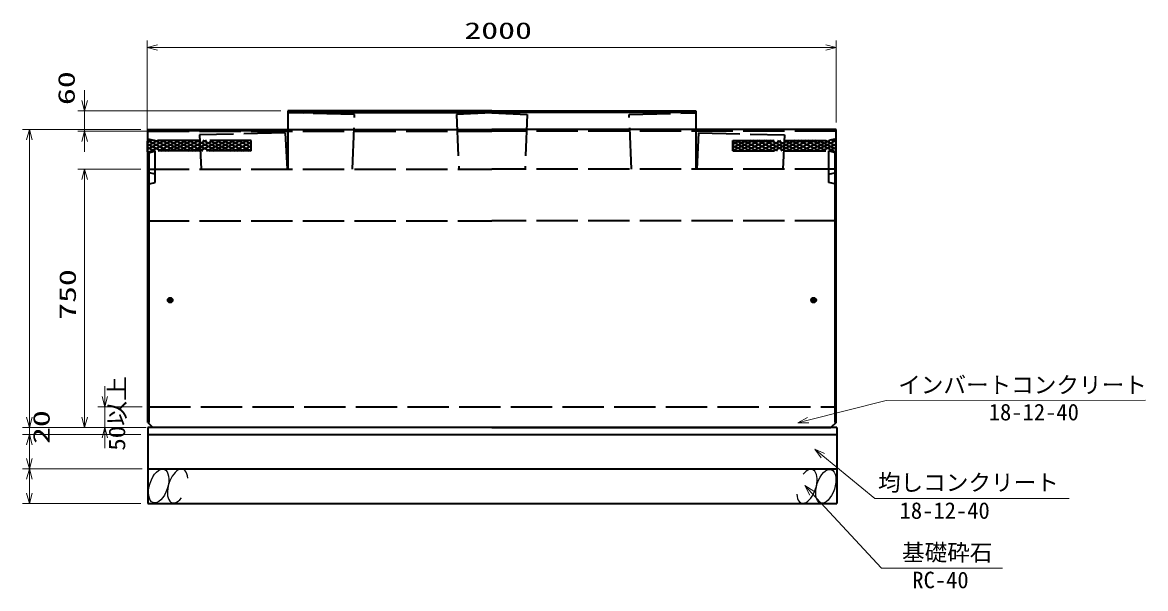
# Model space of a CAD drawing. Units: millimetres on the paper. Extents: x 15 to 1219, y 10 to 859.
# Drawn here: x 778.9 to 941.9, y 444.5 to 526.6 of the extents above; entities that cross this region are included whole.
import ezdxf
from ezdxf.enums import TextEntityAlignment as Align

# ---------------------------------------------------------------- set-up
doc = ezdxf.new("R2010")
doc.units = ezdxf.units.MM
doc.linetypes.add('DASHED', pattern=[7.5, 6, -1.5])
for name, color, linetype, lineweight in [('D-STR-DIM（寸法）', 7, 'Continuous', 13), ('D-STR-HTXT(均しCON-旗)', 7, 'Continuous', 13), ('D-STR-HTXT(基礎砕石-旗)', 7, 'Continuous', 13), ('D-STR-HTXT（旗上げ）', 7, 'Continuous', 13), ('D-STR-STRF(グリ)', 7, 'Continuous', 25), ('D-STR（構造物）', 1, 'Continuous', 35)]:
    doc.layers.add(name, color=color, linetype=linetype, lineweight=lineweight)
doc.styles.add('ＭＳ ゴシック', font='')
doc.styles.get('ＭＳ ゴシック').set_extended_font_data('MS Gothic')

# ---------------------------------------------------------------- blocks, each defined once
blk = doc.blocks.new('_Open30')
at = {"color": 7, "linetype": 'Continuous', "lineweight": 13}
for p, q in [((-1, 0.2679), (0, 0)), ((0, 0), (-1, -0.2679)), ((0, 0), (-1, 0))]:
    blk.add_line(p, q, dxfattribs=at)

msp = doc.modelspace()

# ---------------------------------------------------------------- linework, layer by layer
at = {"layer": 'D-STR-DIM（寸法）'}
for p, q in [((790.859, 472.339), (790.859, 473.839)), ((779.9, 469.339), (779.9, 470.839)), ((796.297, 470.839), (789.859, 470.839)), ((790.859, 470.839), (790.859, 467.839)), ((796.097, 467.839), (778.9, 467.839)), ((796.097, 466.839), (778.9, 466.839)), ((796.097, 466.839), (778.9, 466.839)), ((779.9, 467.839), (779.9, 466.839)), ((795.297, 467.839), (789.859, 467.839)), ((790.859, 466.339), (790.859, 464.839)), ((779.9, 465.339), (779.9, 463.839)), ((779.9, 465.339), (779.9, 463.339)), ((796.097, 461.839), (778.9, 461.839)), ((796.297, 461.839), (778.9, 461.839)), ((779.9, 460.339), (779.9, 458.339)), ((796.097, 456.839), (778.9, 456.839))]:
    msp.add_line(p, q, dxfattribs=at)
at = {"layer": 'D-STR-HTXT(均しCON-旗)'}
msp.add_lwpolyline([(930.854, 457.529), (902.646, 457.529), (895.088, 463.743)], dxfattribs=at)
at = {"layer": 'D-STR-HTXT(基礎砕石-旗)'}
msp.add_lwpolyline([(921.169, 447.45), (903.598, 447.45), (893.508, 458.316)], dxfattribs=at)
at = {"layer": 'D-STR-HTXT（旗上げ）'}
msp.add_lwpolyline([(941.931, 471.811), (904.297, 471.763), (892.934, 468.898)], dxfattribs=at)
at = {"layer": 'D-STR-STRF(グリ)'}
for centre, major_axis in [((798.673, 459.363), (0.79, 2.421)), ((895.522, 459.316), (-0.79, -2.421))]:
    msp.add_ellipse(centre, major_axis=major_axis, ratio=0.5139, dxfattribs=at)
for centre, start_param, end_param in [((801.413, 459.363), 5.3575563, 10.3750652), ((892.781, 459.316), 2.2159636, 7.2334726)]:
    msp.add_ellipse(centre, major_axis=(0.79, 2.421), ratio=0.5139, start_param=start_param, end_param=end_param, dxfattribs=at)
at = {"layer": 'D-STR（構造物）', "lineweight": 13}
for p, q in [((797.007, 510.337), (797.007, 523.984)), ((896.997, 512.084), (896.997, 523.984)), ((798.507, 522.984), (895.497, 522.984)), ((787.916, 515.31), (787.916, 516.81)), ((816.422, 513.81), (786.916, 513.81)), ((787.916, 513.81), (787.916, 510.835)), ((796.097, 511.084), (778.9, 511.084)), ((816.422, 510.835), (786.916, 510.835)), ((779.9, 509.584), (779.9, 469.339)), ((787.916, 509.335), (787.916, 507.835)), ((796.097, 505.331), (786.916, 505.331)), ((787.916, 503.831), (787.916, 469.339)), ((796.847, 467.839), (778.9, 467.839)), ((796.847, 467.839), (786.916, 467.839))]:
    msp.add_line(p, q, dxfattribs=at)
at = {"layer": 'D-STR（構造物）'}
for p, q in [((817.422, 513.81), (817.422, 511.084)), ((847.047, 513.81), (817.422, 513.81)), ((817.422, 513.56), (847.047, 513.56)), ((847.047, 513.81), (876.672, 513.81)), ((876.672, 513.56), (847.047, 513.56)), ((876.672, 513.81), (876.672, 511.084)), ((797.097, 511.084), (847.047, 511.084)), ((797.097, 468.589), (797.097, 511.084)), ((896.997, 511.084), (847.047, 511.084)), ((896.997, 468.589), (896.997, 511.084)), ((797.007, 509.337), (797.102, 509.432)), ((797.007, 509.337), (797.007, 507.837)), ((797.007, 507.837), (797.102, 507.742)), ((797.257, 507.629), (797.257, 468.589)), ((896.837, 507.629), (896.837, 468.589)), ((799.897, 486.331), (800.797, 486.331)), ((800.347, 486.781), (800.347, 485.881)), ((894.197, 486.331), (893.297, 486.331)), ((893.747, 486.781), (893.747, 485.881)), ((797.097, 468.589), (797.847, 467.839)), ((896.997, 468.589), (896.247, 467.839)), ((897.097, 467.839), (797.097, 467.839)), ((797.097, 467.839), (797.097, 466.839)), ((797.097, 466.839), (897.097, 466.839)), ((797.097, 466.839), (897.097, 466.839)), ((797.097, 466.839), (797.097, 461.839)), ((847.047, 467.839), (797.847, 467.839)), ((847.047, 467.839), (896.247, 467.839)), ((897.097, 467.839), (897.097, 466.839)), ((897.097, 466.839), (897.097, 461.839)), ((797.097, 461.839), (897.097, 461.839)), ((797.097, 461.839), (797.097, 456.839)), ((797.097, 461.839), (897.097, 461.839)), ((897.097, 461.839), (897.097, 456.839)), ((797.097, 456.839), (897.097, 456.839))]:
    msp.add_line(p, q, dxfattribs=at)
at = {"layer": 'D-STR（構造物）', "linetype": 'DASHED'}
for p, q in [((827.122, 513.281), (817.422, 513.519)), ((826.803, 505.315), (827.122, 513.281)), ((847.047, 513.523), (841.922, 513.281)), ((841.923, 513.255), (842.242, 505.32)), ((847.047, 513.523), (852.172, 513.281)), ((852.171, 513.255), (851.853, 505.32)), ((866.972, 513.281), (876.672, 513.519)), ((867.292, 505.315), (866.972, 513.281)), ((797.097, 510.835), (847.047, 510.835)), ((817.047, 510.586), (804.597, 510.332)), ((804.597, 510.332), (804.833, 505.331)), ((817.047, 510.586), (817.312, 505.331)), ((817.422, 511.084), (817.422, 505.331)), ((896.997, 510.835), (847.047, 510.835)), ((876.672, 511.084), (876.672, 505.331)), ((877.047, 510.586), (876.783, 505.331)), ((877.047, 510.586), (889.497, 510.332)), ((889.497, 510.332), (889.261, 505.331)), ((797.096, 509.234), (797.775, 509.574)), ((799.596, 509.484), (797.096, 508.234)), ((798.596, 509.484), (797.096, 508.734)), ((797.096, 507.734), (800.596, 509.484)), ((797.096, 509.484), (800.096, 507.984)), ((797.096, 508.984), (799.096, 507.984)), ((797.097, 509.737), (798.148, 509.484)), ((801.096, 507.984), (798.049, 509.508)), ((812.097, 509.484), (798.148, 509.484)), ((798.596, 507.984), (801.596, 509.484)), ((802.096, 507.984), (799.096, 509.484)), ((799.596, 507.984), (802.596, 509.484)), ((800.096, 509.484), (803.096, 507.984)), ((803.596, 509.484), (800.596, 507.984)), ((801.096, 509.484), (804.096, 507.984)), ((804.596, 509.484), (801.596, 507.984)), ((802.096, 509.484), (805.096, 507.984)), ((805.596, 509.484), (802.596, 507.984)), ((803.096, 509.484), (806.096, 507.984)), ((803.596, 507.984), (806.596, 509.484)), ((807.096, 507.984), (804.096, 509.484)), ((804.596, 507.984), (807.596, 509.484)), ((808.096, 507.984), (805.096, 509.484)), ((805.596, 507.984), (808.596, 509.484)), ((806.096, 509.484), (809.096, 507.984)), ((806.596, 507.984), (809.596, 509.484)), ((807.096, 509.484), (810.096, 507.984)), ((810.596, 509.484), (807.596, 507.984)), ((808.096, 509.484), (811.096, 507.984)), ((811.596, 509.484), (808.596, 507.984)), ((809.096, 509.484), (812.097, 507.984)), ((809.596, 507.984), (812.097, 509.235)), ((812.097, 508.484), (810.096, 509.484)), ((810.596, 507.984), (812.097, 508.735)), ((812.097, 508.984), (811.096, 509.484)), ((812.097, 507.984), (812.097, 509.484)), ((881.997, 507.984), (881.997, 509.484)), ((881.997, 509.484), (895.947, 509.484)), ((884.998, 509.484), (881.997, 507.984)), ((881.997, 508.484), (883.998, 509.484)), ((881.997, 508.984), (882.998, 509.484)), ((884.498, 507.984), (881.997, 509.235)), ((883.498, 507.984), (881.997, 508.735)), ((882.498, 509.484), (885.498, 507.984)), ((885.998, 509.484), (882.998, 507.984)), ((883.498, 509.484), (886.498, 507.984)), ((886.998, 509.484), (883.998, 507.984)), ((887.498, 507.984), (884.498, 509.484)), ((887.998, 509.484), (884.998, 507.984)), ((888.498, 507.984), (885.498, 509.484)), ((885.998, 507.984), (888.998, 509.484)), ((889.498, 507.984), (886.498, 509.484)), ((886.998, 507.984), (889.998, 509.484)), ((890.498, 507.984), (887.498, 509.484)), ((890.998, 509.484), (887.998, 507.984)), ((888.498, 509.484), (891.498, 507.984)), ((891.998, 509.484), (888.998, 507.984)), ((889.498, 509.484), (892.498, 507.984)), ((892.998, 509.484), (889.998, 507.984)), ((890.498, 509.484), (893.498, 507.984)), ((893.998, 509.484), (890.998, 507.984)), ((894.498, 507.984), (891.498, 509.484)), ((891.998, 507.984), (894.998, 509.484)), ((895.498, 507.984), (892.498, 509.484)), ((892.998, 507.984), (896.046, 509.508)), ((896.998, 507.734), (893.498, 509.484)), ((896.998, 509.484), (893.998, 507.984)), ((894.498, 509.484), (896.998, 508.234)), ((896.998, 508.984), (894.998, 507.984)), ((895.498, 509.484), (896.998, 508.734)), ((896.997, 509.737), (895.947, 509.484)), ((896.998, 509.234), (896.319, 509.574)), ((797.096, 508.484), (798.096, 507.984)), ((797.097, 507.657), (798.147, 507.984)), ((812.097, 507.984), (798.146, 507.984)), ((798.147, 503.408), (798.147, 507.984)), ((811.596, 507.984), (812.097, 508.235)), ((882.498, 507.984), (881.997, 508.235)), ((881.997, 507.984), (895.948, 507.984)), ((896.997, 507.657), (895.947, 507.984)), ((895.947, 503.408), (895.947, 507.984)), ((896.998, 508.484), (895.998, 507.984)), ((797.097, 505.331), (847.047, 505.331)), ((798.147, 504.605), (797.097, 504.874)), ((896.997, 505.331), (847.047, 505.331)), ((895.947, 504.605), (896.997, 504.874)), ((797.097, 503.14), (798.147, 503.408)), ((896.997, 503.14), (895.947, 503.408)), ((797.097, 497.831), (847.047, 497.831)), ((896.997, 497.831), (847.047, 497.831)), ((797.297, 470.839), (897.097, 470.839))]:
    msp.add_line(p, q, dxfattribs=at)
at = {"layer": 'D-STR（構造物）'}
for centre, radius in [((800.347, 486.331), 0.35), ((800.347, 486.331), 0.3), ((893.747, 486.331), 0.35), ((893.747, 486.331), 0.3)]:
    msp.add_circle(centre, radius, dxfattribs=at)

# ---------------------------------------------------------------- block references
at = {"layer": 'D-STR-DIM（寸法）', "xscale": 1.5, "yscale": 1.5}
for p, rotation in [((790.859, 470.839), 270), ((779.9, 467.839), 270), ((779.9, 466.839), 90), ((779.9, 466.839), 90), ((790.859, 467.839), 90), ((779.9, 461.839), 270), ((779.9, 461.839), 90), ((779.9, 456.839), 270)]:
    msp.add_blockref('_Open30', p, dxfattribs=dict(at, rotation=rotation))
at = {"layer": 'D-STR-HTXT(均しCON-旗)', "xscale": 1.5, "yscale": 1.5, "rotation": 140.57786}
msp.add_blockref('_Open30', (893.929, 464.696), dxfattribs=at)
at = {"layer": 'D-STR-HTXT(基礎砕石-旗)', "xscale": 1.5, "yscale": 1.5, "rotation": 132.88015}
msp.add_blockref('_Open30', (892.487, 459.415), dxfattribs=at)
at = {"layer": 'D-STR-HTXT（旗上げ）', "xscale": 1.5, "yscale": 1.5, "rotation": 194.1476}
msp.add_blockref('_Open30', (891.48, 468.532), dxfattribs=at)
at = {"layer": 'D-STR（構造物）', "xscale": 1.5, "yscale": 1.5}
for p, rotation in [((797.007, 522.984), 180), ((787.916, 513.81), 270), ((779.9, 511.084), 90), ((787.916, 510.835), 90), ((787.916, 505.331), 90), ((779.9, 467.839), 270), ((787.916, 467.839), 270)]:
    msp.add_blockref('_Open30', p, dxfattribs=dict(at, rotation=rotation))
msp.add_blockref('_Open30', (896.997, 522.984), dxfattribs=at)

# ---------------------------------------------------------------- texts
at = {"layer": 'D-STR-DIM（寸法）', "style": 'ＭＳ ゴシック'}
for s, width, p in [('50以上', 1.1, (794.534, 464.483)), ('20', 1.5, (783.571, 465.451))]:
    msp.add_text(s, height=2.405, rotation=90, dxfattribs=dict(at, width=width)).set_placement(p, align=Align.BOTTOM_LEFT)
at = {"layer": 'D-STR-HTXT(均しCON-旗)', "style": 'ＭＳ ゴシック'}
for s, p in [('均しコンクリート', (903.093, 457.94)), ('18-12-40', (906.227, 453.878))]:
    msp.add_text(s, height=2.405, dxfattribs=at).set_placement(p, align=Align.BOTTOM_LEFT)
at = {"layer": 'D-STR-HTXT(基礎砕石-旗)', "style": 'ＭＳ ゴシック'}
for s, p in [('基礎砕石', (906.581, 447.784)), ('RC-40', (908.069, 443.799))]:
    msp.add_text(s, height=2.405, dxfattribs=at).set_placement(p, align=Align.BOTTOM_LEFT)
at = {"layer": 'D-STR-HTXT（旗上げ）', "style": 'ＭＳ ゴシック'}
for s, p in [('インバートコンクリート', (906.027, 472.107)), ('18-12-40', (919.17, 468.16))]:
    msp.add_text(s, height=2.405, dxfattribs=at).set_placement(p, align=Align.BOTTOM_LEFT)
at = {"layer": 'D-STR（構造物）', "style": 'ＭＳ ゴシック', "width": 1.5}
msp.add_text('2000', height=2.405, dxfattribs=at).set_placement((843.044, 523.521), align=Align.BOTTOM_LEFT)
for s, p in [('60', (787.209, 514.633)), ('750', (787.379, 483.46))]:
    msp.add_text(s, height=2.405, rotation=90, dxfattribs=at).set_placement(p, align=Align.BOTTOM_LEFT)

doc.saveas('drawing.dxf')
